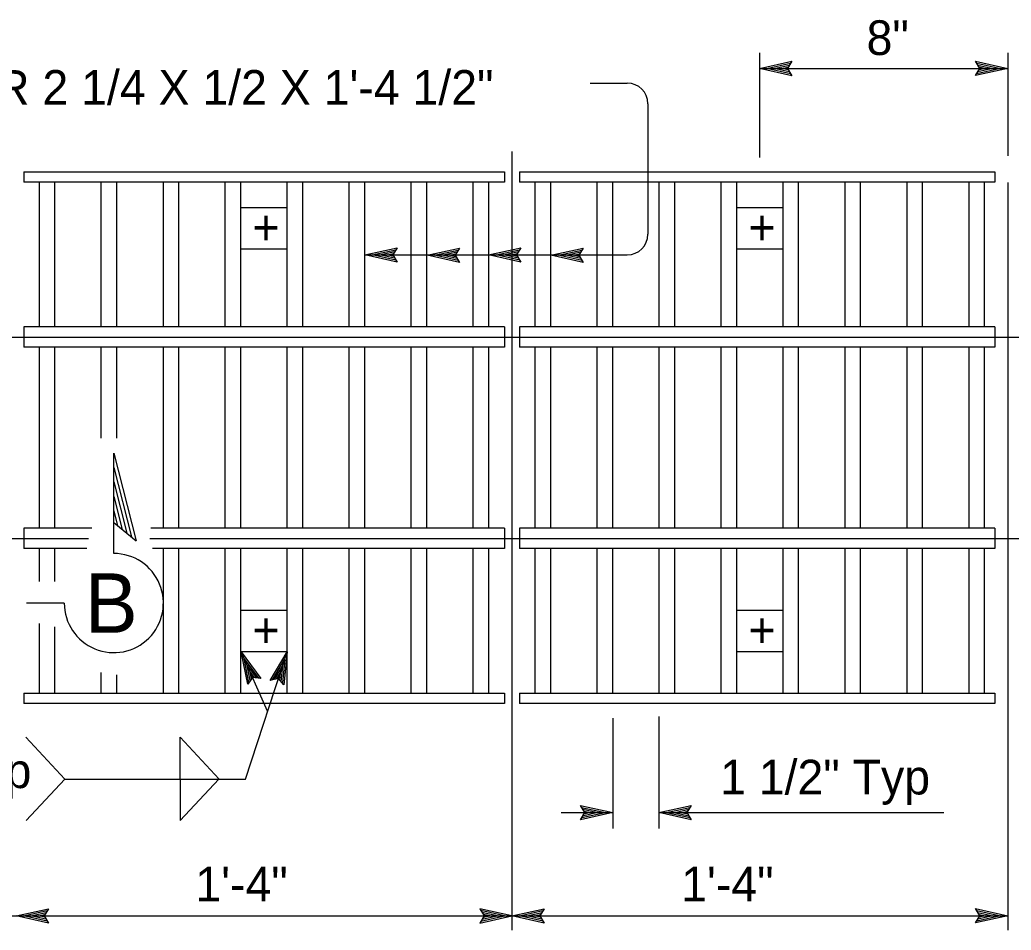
# Model space of a CAD drawing. Extents: x 0 to 2.83, y 0 to 1.83.
# Drawn here: x 1.409 to 1.7422, y 0.3094 to 0.6156 of the extents above; entities that cross this region are included whole.
import ezdxf

# ---------------------------------------------------------------- set-up
doc = ezdxf.new("R2010")
doc.units = 0
for name, color, linetype in [('201 Center and Station Line', 7, 'Continuous'), ('212 Leaders and Dim Lines', 7, 'Continuous'), ('214 Text and Titles', 7, 'Continuous'), ('220 Structural Steel', 7, 'Continuous'), ('Default', 7, 'Continuous')]:
    doc.layers.add(name, color=color, linetype=linetype)

msp = doc.modelspace()

# ---------------------------------------------------------------- linework, layer by layer
at = {"layer": '201 Center and Station Line'}
for p, q in [((1.57446, 0.57136), (1.57446, 0.30944)), ((1.74112, 0.56094), (1.74112, 0.30944)), ((1.24729, 0.50893), (1.78062, 0.50893)), ((1.45271, 0.44122), (1.78036, 0.44122))]:
    msp.add_line(p, q, dxfattribs=at)
at = {"layer": '212 Leaders and Dim Lines'}
for p, q in [((1.65762, 0.60445), (1.65762, 0.56935)), ((1.74112, 0.60445), (1.74112, 0.56987)), ((1.65762, 0.59925), (1.66848, 0.60165)), ((1.66014, 0.59925), (1.66805, 0.601)), ((1.66262, 0.59924), (1.66773, 0.60037)), ((1.66848, 0.60165), (1.66703, 0.59925)), ((1.66848, 0.60165), (1.66848, 0.60165)), ((1.73172, 0.59925), (1.73027, 0.60167)), ((1.73027, 0.60167), (1.73027, 0.60167)), ((1.73027, 0.60167), (1.74112, 0.59925)), ((1.73066, 0.60102), (1.73862, 0.59925)), ((1.73108, 0.60037), (1.73612, 0.59925)), ((1.65762, 0.59925), (1.74112, 0.59925)), ((1.66848, 0.59682), (1.65762, 0.59925)), ((1.65762, 0.59925), (1.65762, 0.59925)), ((1.66808, 0.59746), (1.66012, 0.59924)), ((1.66766, 0.59811), (1.66262, 0.59924)), ((1.66512, 0.59924), (1.66731, 0.59972)), ((1.66734, 0.59874), (1.66512, 0.59924)), ((1.66703, 0.59925), (1.66848, 0.59682)), ((1.66848, 0.59682), (1.66848, 0.59682)), ((1.74112, 0.59925), (1.73027, 0.59684)), ((1.73027, 0.59684), (1.73172, 0.59925)), ((1.73027, 0.59684), (1.73027, 0.59684)), ((1.7386, 0.59924), (1.73069, 0.59749)), ((1.73612, 0.59925), (1.73102, 0.59812)), ((1.7314, 0.59975), (1.73363, 0.59925)), ((1.73363, 0.59925), (1.73144, 0.59877)), ((1.74112, 0.59925), (1.74112, 0.59925)), ((1.60068, 0.59434), (1.6132, 0.59434)), ((1.62014, 0.5874), (1.62014, 0.54348)), ((1.52497, 0.53654), (1.53583, 0.53894)), ((1.52497, 0.53654), (1.6132, 0.53654)), ((1.53583, 0.53411), (1.52497, 0.53654)), ((1.52497, 0.53654), (1.52497, 0.53654)), ((1.53543, 0.53476), (1.52747, 0.53654)), ((1.52749, 0.53654), (1.5354, 0.53829)), ((1.52997, 0.53653), (1.53508, 0.53766)), ((1.53501, 0.53541), (1.52997, 0.53653)), ((1.53247, 0.53653), (1.53466, 0.53701)), ((1.53469, 0.53603), (1.53247, 0.53653)), ((1.53583, 0.53894), (1.53438, 0.53654)), ((1.53438, 0.53654), (1.53583, 0.53411)), ((1.53583, 0.53894), (1.53583, 0.53894)), ((1.54592, 0.53641), (1.55677, 0.53881)), ((1.54843, 0.53641), (1.55634, 0.53816)), ((1.55091, 0.5364), (1.55602, 0.53754)), ((1.55341, 0.5364), (1.5556, 0.53689)), ((1.55677, 0.53881), (1.55532, 0.53641)), ((1.55677, 0.53881), (1.55677, 0.53881)), ((1.56659, 0.53654), (1.57745, 0.53894)), ((1.57745, 0.53411), (1.56659, 0.53654)), ((1.56659, 0.53654), (1.56659, 0.53654)), ((1.57705, 0.53476), (1.56909, 0.53654)), ((1.56911, 0.53654), (1.57702, 0.53829)), ((1.57159, 0.53653), (1.5767, 0.53766)), ((1.57663, 0.53541), (1.57159, 0.53653)), ((1.57409, 0.53653), (1.57628, 0.53701)), ((1.57631, 0.53603), (1.57409, 0.53653)), ((1.57745, 0.53894), (1.576, 0.53654)), ((1.576, 0.53654), (1.57745, 0.53411)), ((1.57745, 0.53894), (1.57745, 0.53894)), ((1.58754, 0.53641), (1.59839, 0.53881)), ((1.59005, 0.53641), (1.59796, 0.53816)), ((1.59253, 0.5364), (1.59764, 0.53754)), ((1.59503, 0.5364), (1.59721, 0.53689)), ((1.59839, 0.53881), (1.59694, 0.53641)), ((1.59839, 0.53881), (1.59839, 0.53881)), ((1.53583, 0.53411), (1.53583, 0.53411)), ((1.55677, 0.53399), (1.54592, 0.53641)), ((1.54592, 0.53641), (1.54592, 0.53641)), ((1.55637, 0.53463), (1.54841, 0.53641)), ((1.55595, 0.53528), (1.55091, 0.5364)), ((1.55563, 0.53591), (1.55341, 0.5364)), ((1.55532, 0.53641), (1.55677, 0.53399)), ((1.55677, 0.53399), (1.55677, 0.53399)), ((1.57745, 0.53411), (1.57745, 0.53411)), ((1.59839, 0.53399), (1.58754, 0.53641)), ((1.58754, 0.53641), (1.58754, 0.53641)), ((1.59799, 0.53463), (1.59003, 0.53641)), ((1.59757, 0.53528), (1.59253, 0.5364)), ((1.59725, 0.53591), (1.59503, 0.5364)), ((1.59694, 0.53641), (1.59839, 0.53399)), ((1.59839, 0.53399), (1.59839, 0.53399)), ((1.60832, 0.38078), (1.60832, 0.34362)), ((1.62383, 0.3813), (1.62383, 0.34362)), ((1.59891, 0.34896), (1.59747, 0.35138)), ((1.59747, 0.35138), (1.59747, 0.35138)), ((1.59747, 0.35138), (1.60832, 0.34896)), ((1.59786, 0.35073), (1.60582, 0.34896)), ((1.59828, 0.35008), (1.60332, 0.34896)), ((1.62383, 0.34896), (1.63468, 0.35136)), ((1.62634, 0.34896), (1.63425, 0.35071)), ((1.62882, 0.34895), (1.63393, 0.35008)), ((1.63468, 0.35136), (1.63323, 0.34896)), ((1.63468, 0.35136), (1.63468, 0.35136)), ((1.59102, 0.34896), (1.60832, 0.34896)), ((1.60832, 0.34896), (1.59747, 0.34655)), ((1.59747, 0.34655), (1.59891, 0.34896)), ((1.59747, 0.34655), (1.59747, 0.34655)), ((1.6058, 0.34895), (1.59789, 0.3472)), ((1.60332, 0.34896), (1.59821, 0.34783)), ((1.5986, 0.34945), (1.60082, 0.34896)), ((1.60082, 0.34896), (1.59864, 0.34847)), ((1.60832, 0.34896), (1.60832, 0.34896)), ((1.62383, 0.34896), (1.71962, 0.34896)), ((1.63468, 0.34653), (1.62383, 0.34896)), ((1.62383, 0.34896), (1.62383, 0.34896)), ((1.63429, 0.34717), (1.62632, 0.34895)), ((1.63386, 0.34782), (1.62882, 0.34895)), ((1.63132, 0.34895), (1.63351, 0.34943)), ((1.63355, 0.34845), (1.63132, 0.34895)), ((1.63323, 0.34896), (1.63468, 0.34653)), ((1.63468, 0.34653), (1.63468, 0.34653)), ((1.40779, 0.31426), (1.41864, 0.31667)), ((1.41864, 0.31667), (1.41719, 0.31426)), ((1.41864, 0.31667), (1.41864, 0.31667)), ((1.57446, 0.31426), (1.5636, 0.31667)), ((1.5636, 0.31667), (1.5636, 0.31667)), ((1.5636, 0.31667), (1.56505, 0.31426)), ((1.57446, 0.31426), (1.5853, 0.31667)), ((1.5853, 0.31667), (1.58386, 0.31426)), ((1.5853, 0.31667), (1.5853, 0.31667)), ((1.73172, 0.31426), (1.73027, 0.31668)), ((1.73027, 0.31668), (1.73027, 0.31668)), ((1.73027, 0.31668), (1.74112, 0.31426)), ((1.24112, 0.31426), (1.74112, 0.31426)), ((1.41864, 0.31184), (1.40779, 0.31426)), ((1.41825, 0.31248), (1.41028, 0.31426)), ((1.4103, 0.31426), (1.41821, 0.31602)), ((1.41278, 0.31425), (1.4179, 0.31539)), ((1.41782, 0.31313), (1.41278, 0.31425)), ((1.41528, 0.31425), (1.41747, 0.31474)), ((1.4175, 0.31376), (1.41528, 0.31425)), ((1.41719, 0.31426), (1.41864, 0.31184)), ((1.56505, 0.31426), (1.5636, 0.31184)), ((1.5636, 0.31184), (1.57446, 0.31426)), ((1.564, 0.31248), (1.57196, 0.31426)), ((1.57194, 0.31427), (1.56403, 0.31602)), ((1.56946, 0.31425), (1.56435, 0.31539)), ((1.56442, 0.31313), (1.56946, 0.31425)), ((1.56474, 0.31376), (1.56696, 0.31425)), ((1.56696, 0.31425), (1.56477, 0.31474)), ((1.57446, 0.31426), (1.57446, 0.31426)), ((1.5853, 0.31184), (1.57446, 0.31426)), ((1.57446, 0.31426), (1.57446, 0.31426)), ((1.58491, 0.31248), (1.57695, 0.31426)), ((1.57697, 0.31427), (1.58488, 0.31602)), ((1.57945, 0.31425), (1.58456, 0.31539)), ((1.58449, 0.31313), (1.57945, 0.31425)), ((1.58195, 0.31425), (1.58414, 0.31474)), ((1.58417, 0.31376), (1.58195, 0.31425)), ((1.58386, 0.31426), (1.5853, 0.31184)), ((1.74112, 0.31426), (1.73027, 0.31186)), ((1.73027, 0.31186), (1.73172, 0.31426)), ((1.73066, 0.31604), (1.73862, 0.31426)), ((1.7386, 0.31425), (1.73069, 0.31251)), ((1.73612, 0.31426), (1.73102, 0.31313)), ((1.73108, 0.31539), (1.73612, 0.31426)), ((1.7314, 0.31476), (1.73363, 0.31427)), ((1.73363, 0.31427), (1.73144, 0.31378)), ((1.74112, 0.31426), (1.74112, 0.31426)), ((1.41864, 0.31184), (1.41864, 0.31184)), ((1.5636, 0.31184), (1.5636, 0.31184)), ((1.5853, 0.31184), (1.5853, 0.31184)), ((1.73027, 0.31186), (1.73027, 0.31186))]:
    msp.add_line(p, q, dxfattribs=at)
for centre, start, end in [((1.6132, 0.5874), 0, 90), ((1.6132, 0.54348), 270, 360)]:
    msp.add_arc(centre, 0.00694, start, end, dxfattribs=at)
at = {"layer": '214 Text and Titles'}
for p, q in [((1.44062, 0.46988), (1.44814, 0.44041)), ((1.44062, 0.43612), (1.44062, 0.46988)), ((1.44062, 0.46504), (1.44658, 0.44167)), ((1.44062, 0.46019), (1.44502, 0.44293)), ((1.44062, 0.45534), (1.44346, 0.44419)), ((1.44062, 0.45049), (1.44191, 0.44545)), ((1.44062, 0.44649), (1.44814, 0.44041)), ((1.44077, 0.43612), (1.44077, 0.43612)), ((1.42395, 0.41945), (1.41127, 0.41945)), ((1.49227, 0.38311), (1.48343, 0.40303)), ((1.48562, 0.39213), (1.48343, 0.40303)), ((1.48343, 0.40303), (1.48343, 0.40303)), ((1.48343, 0.40303), (1.49003, 0.39409)), ((1.48604, 0.39274), (1.48444, 0.40074)), ((1.48446, 0.40073), (1.48926, 0.39421)), ((1.4849, 0.36027), (1.49884, 0.40303)), ((1.49317, 0.39346), (1.49884, 0.40303)), ((1.49391, 0.39363), (1.49807, 0.40065)), ((1.49807, 0.40063), (1.49728, 0.39257)), ((1.49884, 0.40303), (1.49777, 0.39196)), ((1.49884, 0.40303), (1.49884, 0.40303)), ((1.48647, 0.39339), (1.48545, 0.39846)), ((1.48545, 0.39846), (1.48856, 0.39425)), ((1.49466, 0.39383), (1.49729, 0.39828)), ((1.49729, 0.39828), (1.49678, 0.39307)), ((1.48724, 0.39443), (1.48562, 0.39213)), ((1.48691, 0.39394), (1.48646, 0.39617)), ((1.48646, 0.39617), (1.48779, 0.39437)), ((1.49003, 0.39409), (1.48724, 0.39443)), ((1.49003, 0.39409), (1.49003, 0.39409)), ((1.49593, 0.39409), (1.49317, 0.39346)), ((1.49317, 0.39346), (1.49317, 0.39346)), ((1.49535, 0.39394), (1.49651, 0.3959)), ((1.49777, 0.39196), (1.49593, 0.39409)), ((1.49651, 0.3959), (1.4963, 0.39367)), ((1.48562, 0.39213), (1.48562, 0.39213)), ((1.49777, 0.39196), (1.49777, 0.39196)), ((1.41101, 0.37436), (1.42415, 0.36027)), ((1.4629, 0.36047), (1.4629, 0.37436)), ((1.4629, 0.37436), (1.47604, 0.36027)), ((1.41114, 0.34631), (1.42415, 0.36027)), ((1.42415, 0.36027), (1.4849, 0.36027)), ((1.4629, 0.34631), (1.47592, 0.36027)), ((1.4629, 0.3602), (1.4629, 0.34631))]:
    msp.add_line(p, q, dxfattribs=at)
msp.add_arc((1.44062, 0.41945), 0.01667, 179.9995, 90, dxfattribs=at)
at = {"layer": '220 Structural Steel'}
for p, q in [((1.41036, 0.56449), (1.41036, 0.56101)), ((1.41036, 0.56449), (1.57189, 0.56449)), ((1.57189, 0.56449), (1.57189, 0.56101)), ((1.57702, 0.56449), (1.73678, 0.56449)), ((1.57702, 0.56449), (1.57702, 0.56101)), ((1.73678, 0.56449), (1.73678, 0.56101)), ((1.57189, 0.56101), (1.41036, 0.56101)), ((1.4156, 0.5124), (1.4156, 0.56101)), ((1.42081, 0.5124), (1.42081, 0.56101)), ((1.43643, 0.5124), (1.43643, 0.56101)), ((1.44164, 0.5124), (1.44164, 0.56101)), ((1.45727, 0.5124), (1.45727, 0.56101)), ((1.46247, 0.5124), (1.46247, 0.56101)), ((1.4781, 0.5124), (1.4781, 0.56101)), ((1.48331, 0.5124), (1.48331, 0.56101)), ((1.49893, 0.5124), (1.49893, 0.56101)), ((1.50414, 0.5124), (1.50414, 0.56101)), ((1.51977, 0.5124), (1.51977, 0.56101)), ((1.52497, 0.5124), (1.52497, 0.56101)), ((1.5406, 0.5124), (1.5406, 0.56101)), ((1.54581, 0.5124), (1.54581, 0.56101)), ((1.56143, 0.5124), (1.56143, 0.56101)), ((1.56664, 0.5124), (1.56664, 0.56101)), ((1.73678, 0.56101), (1.57702, 0.56101)), ((1.58227, 0.5124), (1.58227, 0.56101)), ((1.58747, 0.5124), (1.58747, 0.56101)), ((1.6031, 0.5124), (1.6031, 0.56101)), ((1.60831, 0.5124), (1.60831, 0.56101)), ((1.62393, 0.5124), (1.62393, 0.56101)), ((1.62914, 0.5124), (1.62914, 0.56101)), ((1.64477, 0.5124), (1.64477, 0.56101)), ((1.64998, 0.5124), (1.64998, 0.56101)), ((1.6656, 0.5124), (1.6656, 0.56101)), ((1.67081, 0.5124), (1.67081, 0.56101)), ((1.68643, 0.5124), (1.68643, 0.56101)), ((1.69164, 0.5124), (1.69164, 0.56101)), ((1.70727, 0.5124), (1.70727, 0.56101)), ((1.71248, 0.5124), (1.71248, 0.56101)), ((1.7281, 0.5124), (1.7281, 0.56101)), ((1.73331, 0.5124), (1.73331, 0.56101)), ((1.49893, 0.55233), (1.48331, 0.55233)), ((1.6656, 0.55233), (1.64998, 0.55233)), ((1.49893, 0.53844), (1.48331, 0.53844)), ((1.6656, 0.53844), (1.64998, 0.53844)), ((1.41036, 0.5124), (1.41036, 0.50546)), ((1.57189, 0.5124), (1.41036, 0.5124)), ((1.57189, 0.5124), (1.57189, 0.50546)), ((1.73678, 0.5124), (1.57702, 0.5124)), ((1.57702, 0.5124), (1.57702, 0.50546)), ((1.73678, 0.5124), (1.73678, 0.50546)), ((1.57189, 0.50546), (1.41036, 0.50546)), ((1.4156, 0.44469), (1.4156, 0.50546)), ((1.42081, 0.44469), (1.42081, 0.50546)), ((1.43643, 0.47494), (1.43643, 0.50546)), ((1.44164, 0.47494), (1.44164, 0.50546)), ((1.45727, 0.44469), (1.45727, 0.50546)), ((1.46247, 0.44469), (1.46247, 0.50546)), ((1.4781, 0.44469), (1.4781, 0.50546)), ((1.48331, 0.44469), (1.48331, 0.50546)), ((1.48331, 0.44469), (1.48331, 0.50546)), ((1.49893, 0.44469), (1.49893, 0.50546)), ((1.49893, 0.44469), (1.49893, 0.50546)), ((1.50414, 0.44469), (1.50414, 0.50546)), ((1.51977, 0.44469), (1.51977, 0.50546)), ((1.52497, 0.44469), (1.52497, 0.50546)), ((1.5406, 0.44469), (1.5406, 0.50546)), ((1.54581, 0.44469), (1.54581, 0.50546)), ((1.56143, 0.44469), (1.56143, 0.50546)), ((1.56664, 0.44469), (1.56664, 0.50546)), ((1.73678, 0.50546), (1.57702, 0.50546)), ((1.58227, 0.44469), (1.58227, 0.50546)), ((1.58747, 0.44469), (1.58747, 0.50546)), ((1.6031, 0.44469), (1.6031, 0.50546)), ((1.60831, 0.44469), (1.60831, 0.50546)), ((1.62393, 0.44469), (1.62393, 0.50546)), ((1.62914, 0.44469), (1.62914, 0.50546)), ((1.64477, 0.44469), (1.64477, 0.50546)), ((1.64998, 0.44469), (1.64998, 0.50546)), ((1.64998, 0.44469), (1.64998, 0.50546)), ((1.64998, 0.44469), (1.64998, 0.50546)), ((1.6656, 0.44469), (1.6656, 0.50546)), ((1.6656, 0.44469), (1.6656, 0.50546)), ((1.6656, 0.44469), (1.6656, 0.50546)), ((1.67081, 0.44469), (1.67081, 0.50546)), ((1.68643, 0.44469), (1.68643, 0.50546)), ((1.69164, 0.44469), (1.69164, 0.50546)), ((1.70727, 0.44469), (1.70727, 0.50546)), ((1.71248, 0.44469), (1.71248, 0.50546)), ((1.7281, 0.44469), (1.7281, 0.50546)), ((1.73331, 0.44469), (1.73331, 0.50546)), ((1.41036, 0.44469), (1.41036, 0.43779)), ((1.4332, 0.44469), (1.41036, 0.44469)), ((1.57189, 0.44469), (1.45302, 0.44469)), ((1.57189, 0.44469), (1.57189, 0.43775)), ((1.73678, 0.44469), (1.57702, 0.44469)), ((1.57702, 0.44469), (1.57702, 0.43775)), ((1.73678, 0.44469), (1.73678, 0.43775)), ((1.43152, 0.43775), (1.41036, 0.43775)), ((1.4156, 0.42674), (1.4156, 0.43775)), ((1.42081, 0.42674), (1.42081, 0.43775)), ((1.57189, 0.43775), (1.45365, 0.43775)), ((1.45727, 0.38914), (1.45727, 0.43775)), ((1.46247, 0.38914), (1.46247, 0.43775)), ((1.4781, 0.38914), (1.4781, 0.43775)), ((1.48331, 0.38914), (1.48331, 0.43775)), ((1.49893, 0.38914), (1.49893, 0.43775)), ((1.50414, 0.38914), (1.50414, 0.43775)), ((1.51977, 0.38914), (1.51977, 0.43775)), ((1.52497, 0.38914), (1.52497, 0.43775)), ((1.5406, 0.38914), (1.5406, 0.43775)), ((1.54581, 0.38914), (1.54581, 0.43775)), ((1.56143, 0.38914), (1.56143, 0.43775)), ((1.56664, 0.38914), (1.56664, 0.43775)), ((1.73678, 0.43775), (1.57702, 0.43775)), ((1.58227, 0.38914), (1.58227, 0.43775)), ((1.58747, 0.38914), (1.58747, 0.43775)), ((1.6031, 0.38914), (1.6031, 0.43775)), ((1.60831, 0.38914), (1.60831, 0.43775)), ((1.62393, 0.38914), (1.62393, 0.43775)), ((1.62914, 0.38914), (1.62914, 0.43775)), ((1.64477, 0.38914), (1.64477, 0.43775)), ((1.64998, 0.38914), (1.64998, 0.43775)), ((1.6656, 0.38914), (1.6656, 0.43775)), ((1.67081, 0.38914), (1.67081, 0.43775)), ((1.68643, 0.38914), (1.68643, 0.43775)), ((1.69164, 0.38914), (1.69164, 0.43775)), ((1.70727, 0.38914), (1.70727, 0.43775)), ((1.71248, 0.38914), (1.71248, 0.43775)), ((1.7281, 0.38914), (1.7281, 0.43775)), ((1.73331, 0.38914), (1.73331, 0.43775)), ((1.49893, 0.41691), (1.48331, 0.41691)), ((1.6656, 0.41691), (1.64998, 0.41691)), ((1.4156, 0.38914), (1.4156, 0.41259)), ((1.42081, 0.38914), (1.42081, 0.41147)), ((1.49893, 0.40303), (1.48331, 0.40303)), ((1.6656, 0.40303), (1.64998, 0.40303)), ((1.43643, 0.38914), (1.43643, 0.39608)), ((1.44164, 0.38914), (1.44164, 0.3953)), ((1.41036, 0.38914), (1.41036, 0.38566)), ((1.41036, 0.38914), (1.57189, 0.38914)), ((1.57189, 0.38914), (1.57189, 0.38566)), ((1.57702, 0.38914), (1.73678, 0.38914)), ((1.57702, 0.38914), (1.57702, 0.38566)), ((1.73678, 0.38914), (1.73678, 0.38566)), ((1.57189, 0.38566), (1.41036, 0.38566)), ((1.73678, 0.38566), (1.57702, 0.38566))]:
    msp.add_line(p, q, dxfattribs=at)
at = {"layer": 'Default'}
msp.add_line((1.24821, 0.44122), (1.43214, 0.44122), dxfattribs=at)

# ---------------------------------------------------------------- texts
at = {"layer": '212 Leaders and Dim Lines'}
for s, height, p in [('8"', 0.011666, (1.69364, 0.60377)), ('1 1/2" Typ', 0.011666, (1.6444, 0.35508)), ('1\'-4"', 0.011667, (1.46803, 0.31909))]:
    msp.add_text(s, height=height, dxfattribs=at).set_placement(p)
at = {"layer": '214 Text and Titles'}
for s, height, p in [('B', 0.02, (1.43082, 0.40945)), ('Typ', 0.011667, (1.3869, 0.35723)), ('1\'-4"', 0.011667, (1.63132, 0.31909))]:
    msp.add_text(s, height=height, dxfattribs=at).set_placement(p)
at = {"layer": '220 Structural Steel'}
for p in [(1.48723, 0.53998), (1.6539, 0.53998), (1.48723, 0.40456), (1.6539, 0.40456)]:
    msp.add_text('+', height=0.01167, dxfattribs=at).set_placement(p)
at = {"layer": 'Default'}
msp.add_text('BAR 2 1/4 X 1/2 X 1\'-4 1/2"', height=0.0116666, dxfattribs=at).set_placement((1.38022, 0.58704))

doc.saveas('drawing.dxf')
